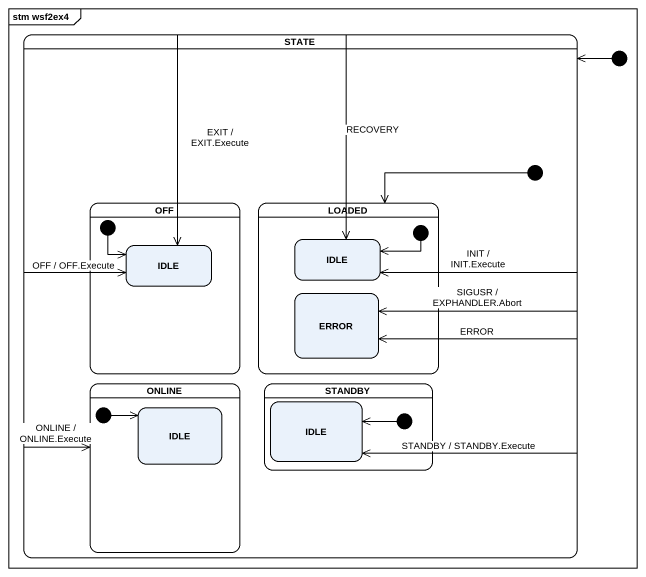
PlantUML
@startuml
mainframe stm wsf2ex4
hide empty description
state "STATE" as STATE_ {
  state OFF {
    state IDLE
    [*] --> IDLE
  }
  state LOADED {
    state "IDLE" as IDLE_2
    state ERROR
    [*] -left-> IDLE_2
  }
  state ONLINE {
    state "IDLE" as IDLE_3
    [*] -right-> IDLE_3
  }
  state STANDBY {
    state "IDLE" as IDLE_4
    [*] -left-> IDLE_4
  }
  [*] --> LOADED
}
[*] --> STATE_
STATE_ -left-> IDLE : EXIT / EXIT.Execute
STATE_ -left-> IDLE : OFF / OFF.Execute
STATE_ -up-> IDLE_2 : RECOVERY
STATE_ -up-> IDLE_2 : INIT / INIT.Execute
STATE_ --> ERROR : ERROR
STATE_ --> ERROR : SIGUSR / EXPHANDLER.Abort
STATE_ --> ONLINE : ONLINE / ONLINE.Execute
STATE_ --> IDLE_4 : STANDBY / STANDBY.Execute
@enduml
